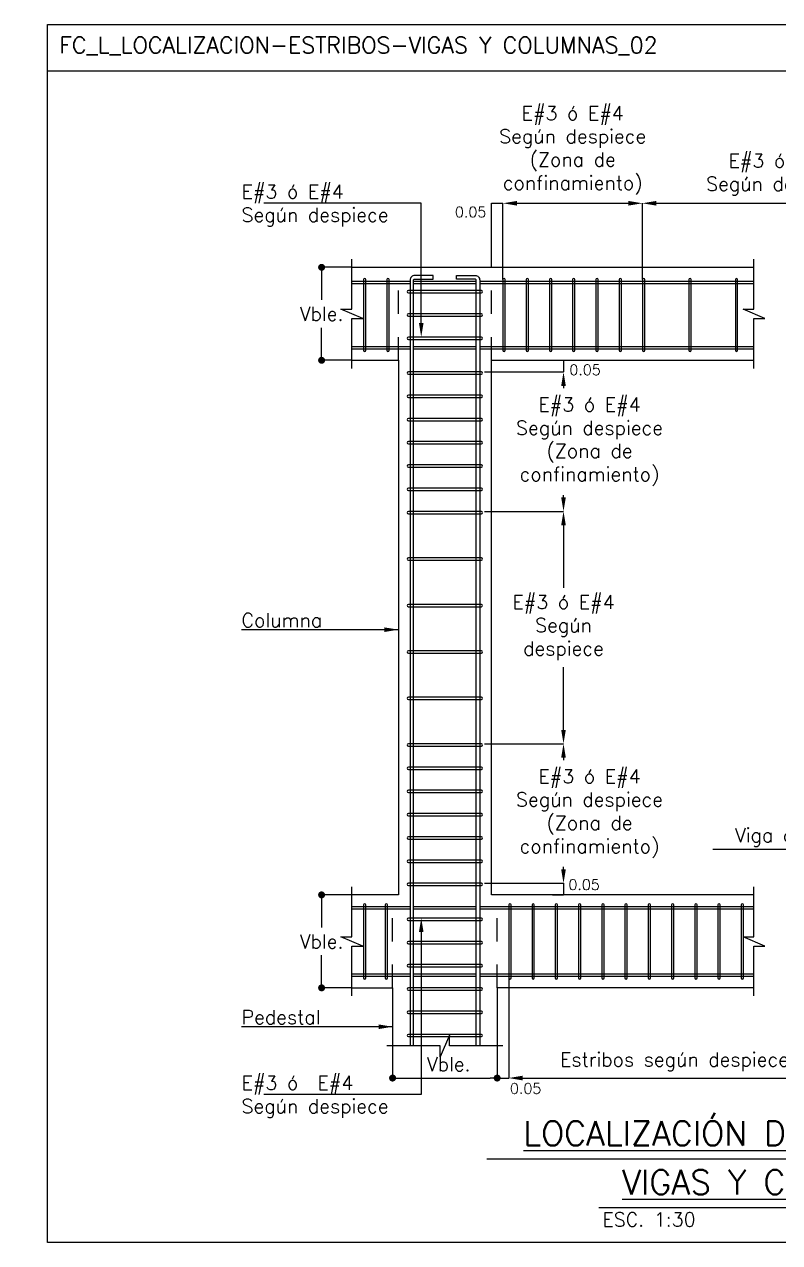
# Model space of a CAD drawing. Header units: millimetres. Extents: x 0 to 197, y -27 to 41.
# Drawn here: x 42.5 to 45.75, y -26.26 to -21.02 of the extents above; entities that cross this region are included whole.
import ezdxf
from ezdxf import colors
from ezdxf.entities.mleader import LeaderData, LeaderLine
from ezdxf.enums import TextEntityAlignment as Align
from ezdxf.math import Vec2, Vec3

# ---------------------------------------------------------------- set-up
doc = ezdxf.new("R2010")
doc.units = ezdxf.units.MM
doc.header["$LTSCALE"] = 0.01
doc.header["$PDMODE"] = 3
doc.linetypes.add('DASHED2', pattern=[0.375, 0.25, -0.125])
for name, color, linetype in [('FC_BORDES', 4, 'Continuous'), ('FC_COTAS', 1, 'Continuous'), ('FC_COTAS @ 100', 1, 'Continuous'), ('FC_COTAS @ 20', 1, 'Continuous'), ('FC_COTAS @ 30', 1, 'Continuous'), ('FC_LINEA CORTE', 1, 'Continuous'), ('FC_PROYECCION', 6, 'DASHED2'), ('FC_R-200', 5, 'Continuous'), ('FC_R-80', 11, 'Continuous'), ('FC_REFUERZO', 5, 'Continuous'), ('FC_REFUERZO 2', 1, 'Continuous')]:
    doc.layers.add(name, color=color, linetype=linetype)
doc.layers.add('FC_HOJA', color=230, linetype='Continuous', plot=False)
doc.layers.add('FC_HOJA @ 20', color=230, linetype='Continuous', plot=False)
doc.styles.add('FC_TEXT', font='romans.shx', dxfattribs={"height": 0.002})
doc.styles.add('FC_TEXT1', font='romans.shx')
doc.dimstyles.new('FC_COTAS', dxfattribs={"dimtxt": 0.0015, "dimasz": 0.001, "dimexe": 0, "dimexo": 0, "dimgap": 0.001, "dimtad": 1, "dimtih": 1, "dimtoh": 1, "dimzin": 0, "dimdsep": 46, "dimtxsty": 'FC_TEXT1', "dimblk": 'DOT', "dimcen": 0.09, "dimclrd": 256, "dimclre": 256, "dimclrt": 256, "dimadec": 0, "dimazin": 0, "dimtfac": 1, "dimtix": 1, "dimtmove": 2, "dimatfit": 3, "dimfxl": 1.002, "dimtolj": 1, "dimtzin": 0, "dimlwd": -1, "dimarcsym": 0})
doc.dimstyles.new('FC_COTAS$7', dxfattribs={"dimtxt": 0.002, "dimasz": 0.002, "dimexe": 0, "dimexo": 0, "dimgap": 0.000375, "dimtad": 2, "dimtih": 1, "dimtoh": 1, "dimzin": 0, "dimdsep": 46, "dimtxsty": 'FC_TEXT1', "dimblk": 'DOT', "dimcen": 0.09, "dimclrd": 256, "dimclre": 256, "dimclrt": 11, "dimadec": 0, "dimazin": 0, "dimtfac": 1, "dimtix": 1, "dimtmove": 2, "dimatfit": 3, "dimfxl": 1.002, "dimtolj": 1, "dimtzin": 0, "dimlwd": -1, "dimarcsym": 0})

# ---------------------------------------------------------------- blocks, each defined once
blk = doc.blocks.new('*U128')
at = {"layer": 'FC_R-200', "color": 4, "ltscale": 1.5}
for points in [[(-0.04201, 0), (0.04201, 0)], [(-0.02595, -0.007), (0.02595, -0.007)]]:
    blk.add_lwpolyline(points, dxfattribs=at)
at = {"layer": 'FC_R-200', "ltscale": 1.5, "style": 'FC_TEXT1'}
for tag, p in [('%%UTÍTULO', (0, 0.00366)), ('%%UTÍTULO1', (0, -0.00334))]:
    blk.add_attdef(tag, text='', height=0.0035, dxfattribs=at).set_placement(p, align=Align.MIDDLE_CENTER)
at = {"layer": 'FC_R-80', "ltscale": 1.5, "style": 'FC_TEXT1'}
blk.add_attdef('ESCALA', text='', height=0.002, dxfattribs=at).set_placement((-0.02542, -0.0087), align=Align.MIDDLE_LEFT)
blk = doc.blocks.new('*U105')
at = {"color": 0}
blk.add_lwpolyline([(0.157, 0.0003), (-0.157, 0.0003, 1), (-0.157, -0.0097), (0.157, -0.0097, 1)], format="xyb", close=True, dxfattribs=at)
blk = doc.blocks.new('*U104')
at = {"color": 0}
blk.add_lwpolyline([(0.152, 0.0003), (-0.152, 0.0003, 1), (-0.152, -0.0097), (0.152, -0.0097, 1)], format="xyb", close=True, dxfattribs=at)
blk = doc.blocks.new('*U120')
at = {"layer": 'FC_LINEA CORTE'}
blk.add_lwpolyline([(0, -0.00782), (0, -0.00067), (0.00157, -0.00067), (-0.00157, 0.00067), (0, 0.00067), (0, 0.00782)], dxfattribs=at)
blk = doc.blocks.new('*U121')
at = {"layer": 'FC_LINEA CORTE'}
blk.add_lwpolyline([(0, -0.00782), (0, -0.00067), (0.00157, -0.00067), (-0.00157, 0.00067), (0, 0.00067), (0, 0.00782)], dxfattribs=at)
blk = doc.blocks.new('*U113')
at = {"layer": 'FC_LINEA CORTE'}
blk.add_lwpolyline([(0, -0.00782), (0, -0.00067), (0.00157, -0.00067), (-0.00157, 0.00067), (0, 0.00067), (0, 0.00782)], dxfattribs=at)
blk = doc.blocks.new('*U115')
at = {"layer": 'FC_LINEA CORTE'}
blk.add_lwpolyline([(0, -0.00782), (0, -0.00067), (0.00157, -0.00067), (-0.00157, 0.00067), (0, 0.00067), (0, 0.00782)], dxfattribs=at)
blk = doc.blocks.new('*U116')
at = {"layer": 'FC_LINEA CORTE'}
blk.add_lwpolyline([(0.00832, 0), (0.00067, 0), (0.00067, 0.00157), (-0.00068, -0.00157), (-0.00068, 0), (-0.00832, 0)], dxfattribs=at)
blk = doc.blocks.new('*D140')
at = {"layer": 'Defpoints', "color": 0, "transparency": 16777216}
for p in [(46.3371, -21.7853), (45.1561, -22.1139), (46.3371, -22.1139)]:
    blk.add_point(p, dxfattribs=at)
at = {"layer": 'FC_COTAS', "lineweight": -2, "transparency": 16777216}
for p, q in [((45.1561, -22.1139), (45.1561, -21.7853)), ((46.3371, -22.1139), (46.3371, -21.7853))]:
    blk.add_line(p, q, dxfattribs=at)
at = {"layer": 'FC_COTAS', "transparency": 16777216}
blk.add_line((45.2161, -21.7853), (46.2771, -21.7853), dxfattribs=at)
for points in [[(45.2161, -21.7753), (45.2161, -21.7953), (45.1561, -21.7853)], [(46.2771, -21.7753), (46.2771, -21.7953), (46.3371, -21.7853)]]:
    blk.add_solid(points, dxfattribs=at)
at = {"layer": 'FC_COTAS', "transparency": 16777216, "insert": (45.7466, -21.6621), "char_height": 0.045, "attachment_point": 5, "style": 'FC_TEXT1'}
blk.add_mtext('\\A1;{\\H1.3333x;\\C11;E#3 ó E#4\\PSegún despiece}', dxfattribs=at)
blk = doc.blocks.new('_Dot')
at = {"color": 0, "linetype": 'ByBlock', "lineweight": -2}
blk.add_line((-0.5, 0), (-1, 0), dxfattribs=at)
at = {"color": 0, "linetype": 'ByBlock', "const_width": 0.5}
blk.add_lwpolyline([(-0.25, 0, 1), (0.25, 0, 1)], format="xyb", close=True, dxfattribs=at)
blk = doc.blocks.new('*D142')
at = {"layer": 'Defpoints', "color": 0, "transparency": 16777216}
for p in [(43.7759, -22.0609), (43.9063, -22.0609), (43.9063, -22.4609)]:
    blk.add_point(p, dxfattribs=at)
at = {"layer": 'FC_COTAS', "lineweight": -2, "transparency": 16777216}
for p, q in [((43.9063, -22.0609), (43.7759, -22.0609)), ((43.9063, -22.4609), (43.7759, -22.4609))]:
    blk.add_line(p, q, dxfattribs=at)
at = {"layer": 'FC_COTAS', "transparency": 16777216}
for p, q in [((43.7759, -22.0909), (43.7759, -22.2009)), ((43.7759, -22.4309), (43.7759, -22.3209))]:
    blk.add_line(p, q, dxfattribs=at)
at = {"layer": 'FC_COTAS', "transparency": 16777216, "xscale": 0.03, "yscale": 0.03, "zscale": 0.03}
for p, rotation in [((43.7759, -22.0609), 90), ((43.7759, -22.4609), 270)]:
    blk.add_blockref('_Dot', p, dxfattribs=dict(at, rotation=rotation))
at = {"layer": 'FC_COTAS', "transparency": 16777216, "insert": (43.7759, -22.2609), "char_height": 0.045, "width": 0.168567, "attachment_point": 5, "style": 'FC_TEXT1'}
blk.add_mtext('\\A1;{\\H1.3333x;\\C11;Vble.}', dxfattribs=at)
blk = doc.blocks.new('*D143')
at = {"layer": 'Defpoints', "color": 0, "transparency": 16777216}
for p in [(43.7759, -24.7609), (43.9063, -24.7609), (43.9063, -25.1609)]:
    blk.add_point(p, dxfattribs=at)
at = {"layer": 'FC_COTAS', "lineweight": -2, "transparency": 16777216}
for p, q in [((43.9063, -24.7609), (43.7759, -24.7609)), ((43.9063, -25.1609), (43.7759, -25.1609))]:
    blk.add_line(p, q, dxfattribs=at)
at = {"layer": 'FC_COTAS', "transparency": 16777216}
for p, q in [((43.7759, -24.7909), (43.7759, -24.9009)), ((43.7759, -25.1309), (43.7759, -25.0209))]:
    blk.add_line(p, q, dxfattribs=at)
at = {"layer": 'FC_COTAS', "transparency": 16777216, "xscale": 0.03, "yscale": 0.03, "zscale": 0.03}
for p, rotation in [((43.7759, -24.7609), 90), ((43.7759, -25.1609), 270)]:
    blk.add_blockref('_Dot', p, dxfattribs=dict(at, rotation=rotation))
at = {"layer": 'FC_COTAS', "transparency": 16777216, "insert": (43.7759, -24.9609), "char_height": 0.045, "attachment_point": 5, "style": 'FC_TEXT1'}
blk.add_mtext('\\A1;{\\H1.3333x;\\C11;Vble.}', dxfattribs=at)
blk = doc.blocks.new('*D144')
at = {"layer": 'Defpoints', "color": 0, "transparency": 16777216}
for p in [(44.0813, -25.4109), (44.5313, -25.4109), (44.5313, -25.549)]:
    blk.add_point(p, dxfattribs=at)
at = {"layer": 'FC_COTAS', "lineweight": -2, "transparency": 16777216}
for p, q in [((44.0813, -25.4109), (44.0813, -25.549)), ((44.5313, -25.4109), (44.5313, -25.549))]:
    blk.add_line(p, q, dxfattribs=at)
at = {"layer": 'FC_COTAS', "transparency": 16777216}
blk.add_line((44.1113, -25.549), (44.5013, -25.549), dxfattribs=at)
at = {"layer": 'FC_COTAS', "transparency": 16777216, "xscale": 0.03, "yscale": 0.03, "zscale": 0.03, "rotation": 180}
blk.add_blockref('_Dot', (44.0813, -25.549), dxfattribs=at)
at = {"layer": 'FC_COTAS', "transparency": 16777216, "xscale": 0.03, "yscale": 0.03, "zscale": 0.03}
blk.add_blockref('_Dot', (44.5313, -25.549), dxfattribs=at)
at = {"layer": 'FC_COTAS', "transparency": 16777216, "insert": (44.3229, -25.489), "char_height": 0.045, "width": 0.168567, "attachment_point": 5, "style": 'FC_TEXT1'}
blk.add_mtext('\\A1;{\\H1.3333x;\\C11;Vble.}', dxfattribs=at)
blk = doc.blocks.new('*D145')
at = {"layer": 'Defpoints', "color": 0, "transparency": 16777216}
for p in [(44.5812, -25.1179), (44.5313, -25.4109), (44.5812, -25.549)]:
    blk.add_point(p, dxfattribs=at)
at = {"layer": 'FC_COTAS', "lineweight": -2, "transparency": 16777216}
for p, q in [((44.5812, -25.1179), (44.5812, -25.549)), ((44.5313, -25.4109), (44.5313, -25.549))]:
    blk.add_line(p, q, dxfattribs=at)
at = {"layer": 'FC_COTAS', "transparency": 16777216}
blk.add_line((44.5313, -25.549), (44.5812, -25.549), dxfattribs=at)
at = {"layer": 'FC_COTAS', "transparency": 16777216, "insert": (44.6539, -25.5941), "char_height": 0.045, "attachment_point": 5, "style": 'FC_TEXT1'}
blk.add_mtext('\\A1;0.05', dxfattribs=at)
blk = doc.blocks.new('*D146')
at = {"layer": 'Defpoints', "color": 0, "transparency": 16777216}
for p in [(44.5812, -25.1179), (46.9122, -25.1184), (46.9122, -25.549)]:
    blk.add_point(p, dxfattribs=at)
at = {"layer": 'FC_COTAS', "lineweight": -2, "transparency": 16777216}
for p, q in [((44.5812, -25.1179), (44.5812, -25.549)), ((46.9122, -25.1184), (46.9122, -25.549))]:
    blk.add_line(p, q, dxfattribs=at)
at = {"layer": 'FC_COTAS', "transparency": 16777216}
blk.add_line((44.6412, -25.549), (46.8522, -25.549), dxfattribs=at)
for points in [[(44.6412, -25.539), (44.6412, -25.559), (44.5812, -25.549)], [(46.8522, -25.539), (46.8522, -25.559), (46.9122, -25.549)]]:
    blk.add_solid(points, dxfattribs=at)
at = {"layer": 'FC_COTAS', "transparency": 16777216, "insert": (45.7467, -25.479), "char_height": 0.045, "attachment_point": 5, "style": 'FC_TEXT1'}
blk.add_mtext('\\A1;{\\H1.3333x;\\C11;Estribos según despiece de viga de fundación}', dxfattribs=at)
blk = doc.blocks.new('*D150')
at = {"layer": 'Defpoints', "color": 0, "transparency": 16777216}
for p in [(44.7816, -22.4609), (44.4763, -22.5109), (44.8167, -22.5109)]:
    blk.add_point(p, dxfattribs=at)
at = {"layer": 'FC_COTAS', "lineweight": -2, "transparency": 16777216}
for p, q in [((44.7816, -22.4609), (44.8167, -22.4609)), ((44.4763, -22.5109), (44.8167, -22.5109))]:
    blk.add_line(p, q, dxfattribs=at)
at = {"layer": 'FC_COTAS', "transparency": 16777216}
blk.add_line((44.8167, -22.4609), (44.8167, -22.5109), dxfattribs=at)
at = {"layer": 'FC_COTAS', "transparency": 16777216, "insert": (44.9094, -22.5017), "char_height": 0.045, "attachment_point": 5, "style": 'FC_TEXT1'}
blk.add_mtext('\\A1;0.05', dxfattribs=at)
blk = doc.blocks.new('*D151')
at = {"layer": 'Defpoints', "color": 0, "transparency": 16777216}
for p in [(44.4763, -22.5109), (44.4763, -23.1109), (44.8167, -23.1109)]:
    blk.add_point(p, dxfattribs=at)
at = {"layer": 'FC_COTAS', "lineweight": -2, "transparency": 16777216}
for p, q in [((44.4763, -22.5109), (44.8167, -22.5109)), ((44.4763, -23.1109), (44.8167, -23.1109))]:
    blk.add_line(p, q, dxfattribs=at)
at = {"layer": 'FC_COTAS', "transparency": 16777216}
for p, q in [((44.8167, -22.5709), (44.8167, -22.5813)), ((44.8167, -23.0509), (44.8167, -23.0406))]:
    blk.add_line(p, q, dxfattribs=at)
for points in [[(44.8067, -22.5709), (44.8267, -22.5709), (44.8167, -22.5109)], [(44.8067, -23.0509), (44.8267, -23.0509), (44.8167, -23.1109)]]:
    blk.add_solid(points, dxfattribs=at)
at = {"layer": 'FC_COTAS', "transparency": 16777216, "insert": (44.9286, -22.8109), "char_height": 0.045, "attachment_point": 5, "style": 'FC_TEXT1'}
blk.add_mtext('\\A1;{\\H1.3333x;\\C11;E#3 ó E#4\\PSegún despiece\\P(Zona de\\Pconfinamiento)}', dxfattribs=at)
blk = doc.blocks.new('*D152')
at = {"layer": 'Defpoints', "color": 0, "transparency": 16777216}
for p in [(44.4763, -23.1109), (44.4763, -24.1109), (44.8167, -24.1109)]:
    blk.add_point(p, dxfattribs=at)
at = {"layer": 'FC_COTAS', "lineweight": -2, "transparency": 16777216}
for p, q in [((44.4763, -23.1109), (44.8167, -23.1109)), ((44.4763, -24.1109), (44.8167, -24.1109))]:
    blk.add_line(p, q, dxfattribs=at)
at = {"layer": 'FC_COTAS', "transparency": 16777216}
for p, q in [((44.8167, -23.1709), (44.8167, -23.4402)), ((44.8167, -24.0509), (44.8167, -23.7817))]:
    blk.add_line(p, q, dxfattribs=at)
for points in [[(44.8067, -23.1709), (44.8267, -23.1709), (44.8167, -23.1109)], [(44.8067, -24.0509), (44.8267, -24.0509), (44.8167, -24.1109)]]:
    blk.add_solid(points, dxfattribs=at)
at = {"layer": 'FC_COTAS', "transparency": 16777216, "insert": (44.8167, -23.6109), "char_height": 0.045, "attachment_point": 5, "style": 'FC_TEXT1'}
blk.add_mtext('\\A1;{\\H1.3333x;\\C11;E#3 ó E#4\\PSegún\\Pdespiece}', dxfattribs=at)
blk = doc.blocks.new('*D153')
at = {"layer": 'Defpoints', "color": 0, "transparency": 16777216}
for p in [(44.4763, -24.1109), (44.4763, -24.7109), (44.8167, -24.7109)]:
    blk.add_point(p, dxfattribs=at)
at = {"layer": 'FC_COTAS', "lineweight": -2, "transparency": 16777216}
for p, q in [((44.4763, -24.1109), (44.8167, -24.1109)), ((44.4763, -24.7109), (44.8167, -24.7109))]:
    blk.add_line(p, q, dxfattribs=at)
at = {"layer": 'FC_COTAS', "transparency": 16777216}
for p, q in [((44.8167, -24.1709), (44.8167, -24.1813)), ((44.8167, -24.6509), (44.8167, -24.6406))]:
    blk.add_line(p, q, dxfattribs=at)
for points in [[(44.8067, -24.1709), (44.8267, -24.1709), (44.8167, -24.1109)], [(44.8067, -24.6509), (44.8267, -24.6509), (44.8167, -24.7109)]]:
    blk.add_solid(points, dxfattribs=at)
at = {"layer": 'FC_COTAS', "transparency": 16777216, "insert": (44.9286, -24.4109), "char_height": 0.045, "attachment_point": 5, "style": 'FC_TEXT1'}
blk.add_mtext('\\A1;{\\H1.3333x;\\C11;E#3 ó E#4\\PSegún despiece\\P(Zona de\\Pconfinamiento)}', dxfattribs=at)
blk = doc.blocks.new('*D154')
at = {"layer": 'Defpoints', "color": 0, "transparency": 16777216}
for p in [(44.4763, -24.7109), (44.7698, -24.7609), (44.8167, -24.7609)]:
    blk.add_point(p, dxfattribs=at)
at = {"layer": 'FC_COTAS', "lineweight": -2, "transparency": 16777216}
for p, q in [((44.4763, -24.7109), (44.8167, -24.7109)), ((44.7698, -24.7609), (44.8167, -24.7609))]:
    blk.add_line(p, q, dxfattribs=at)
at = {"layer": 'FC_COTAS', "transparency": 16777216}
blk.add_line((44.8167, -24.7109), (44.8167, -24.7609), dxfattribs=at)
at = {"layer": 'FC_COTAS', "transparency": 16777216, "insert": (44.9053, -24.7169), "char_height": 0.045, "attachment_point": 5, "style": 'FC_TEXT1'}
blk.add_mtext('\\A1;0.05', dxfattribs=at)
blk = doc.blocks.new('*D155')
at = {"layer": 'Defpoints', "color": 0, "transparency": 16777216}
for p in [(45.1561, -21.7853), (44.5561, -22.1139), (45.1561, -22.1139)]:
    blk.add_point(p, dxfattribs=at)
at = {"layer": 'FC_COTAS', "lineweight": -2, "transparency": 16777216}
for p, q in [((44.5561, -22.1139), (44.5561, -21.7853)), ((45.1561, -22.1139), (45.1561, -21.7853))]:
    blk.add_line(p, q, dxfattribs=at)
at = {"layer": 'FC_COTAS', "transparency": 16777216}
blk.add_line((44.6161, -21.7853), (45.0961, -21.7853), dxfattribs=at)
for points in [[(44.6161, -21.7753), (44.6161, -21.7953), (44.5561, -21.7853)], [(45.0961, -21.7753), (45.0961, -21.7953), (45.1561, -21.7853)]]:
    blk.add_solid(points, dxfattribs=at)
at = {"layer": 'FC_COTAS', "transparency": 16777216, "insert": (44.8563, -21.5573), "char_height": 0.045, "attachment_point": 5, "style": 'FC_TEXT1'}
blk.add_mtext('\\A1;{\\H1.3333x;\\C11;E#3 ó E#4\\PSegún despiece\\P(Zona de\\Pconfinamiento)}', dxfattribs=at)
blk = doc.blocks.new('*D156')
at = {"layer": 'Defpoints', "color": 0, "transparency": 16777216}
for p in [(44.5561, -21.7853), (44.5063, -22.0609), (44.5561, -22.1139)]:
    blk.add_point(p, dxfattribs=at)
at = {"layer": 'FC_COTAS', "lineweight": -2, "transparency": 16777216}
for p, q in [((44.5063, -22.0609), (44.5063, -21.7853)), ((44.5561, -22.1139), (44.5561, -21.7853))]:
    blk.add_line(p, q, dxfattribs=at)
at = {"layer": 'FC_COTAS', "transparency": 16777216}
blk.add_line((44.5063, -21.7853), (44.5561, -21.7853), dxfattribs=at)
at = {"layer": 'FC_COTAS', "transparency": 16777216, "insert": (44.4171, -21.8228), "char_height": 0.045, "attachment_point": 5, "style": 'FC_TEXT1'}
blk.add_mtext('\\A1;0.05', dxfattribs=at)
blk = doc.blocks.new('FC_B_Convencion de estribos_1')
at = {"layer": 'FC_COTAS @ 100', "ltscale": 0.6}
ml = blk.add_multileader_mtext('Standard', dxfattribs=at)
ml.set_content('Diámetro de barra', color=11, style='FC_TEXT1')
ml.set_leader_properties()
ml.build(insert=Vec2(0, 0))
ml.multileader.update_dxf_attribs({"text_left_attachment_type": 6, "text_right_attachment_type": 6, "dogleg_length": 0.008, "arrow_head_size": 0.15, "scale": 100})
ctx = ml.context
ctx.base_point, ctx.scale, ctx.char_height, ctx.arrow_head_size, ctx.landing_gap_size, ctx.plane_origin = Vec3(-0.0199, 3.2168), 100, 0.15, 0.15, 0.1, Vec3(1.1269, 3.7571)
ctx.left_attachment, ctx.right_attachment = 6, 6
notes = []
notes.append((ctx, [(0, (1, 1, 0), (1.6502, 3.2168), (-1, 0), 0.513, [(0, [(2.0334, 3.2168)], 0, [])])]))
ctx.mtext.insert, ctx.mtext.width, ctx.mtext.line_spacing_style, ctx.mtext.flow_direction = Vec3(0.0801, 3.3968), 1.306762, 2, 5
ml = blk.add_multileader_mtext('Standard', dxfattribs=at)
ml.set_content('Separación', color=11, style='FC_TEXT1')
ml.set_leader_properties()
ml.build(insert=Vec2(0, 0))
ml.multileader.update_dxf_attribs({"text_left_attachment_type": 6, "text_right_attachment_type": 6, "dogleg_length": 0.008, "arrow_head_size": 0.15, "scale": 100})
ctx = ml.context
ctx.base_point, ctx.scale, ctx.char_height, ctx.arrow_head_size, ctx.landing_gap_size, ctx.plane_origin = Vec3(-0.0067, 2.1926), 100, 0.15, 0.15, 0.1, Vec3(1.4222, 2.7247)
ctx.left_attachment, ctx.right_attachment = 6, 6
notes.append((ctx, [(0, (1, 1, 0), (1.8578, 2.1926), (-1, 0), 0.486, [(0, [(2.5167, 2.1926)], 0, [])])]))
ctx.mtext.insert, ctx.mtext.width, ctx.mtext.line_spacing_style, ctx.mtext.flow_direction = Vec3(0.0933, 2.3926), 1.306762, 2, 5
ml = blk.add_multileader_mtext('Standard', dxfattribs=at)
ml.set_content('Cantidad de ramas verticales(**)', color=11, style='FC_TEXT1')
ml.set_leader_properties()
ml.build(insert=Vec2(0, 0))
ml.multileader.update_dxf_attribs({"has_dogleg": 0, "text_left_attachment_type": 6, "text_right_attachment_type": 6, "dogleg_length": 0.008, "arrow_head_size": 0.15, "scale": 100})
ctx = ml.context
ctx.base_point, ctx.scale, ctx.char_height, ctx.arrow_head_size, ctx.landing_gap_size, ctx.plane_origin = Vec3(0.0043, 1.0619), 100, 0.15, 0.15, 0.1, Vec3(0.5183, 1.749)
ctx.left_attachment, ctx.right_attachment = 6, 6
notes.append((ctx, [(0, (1, 1, 0), (1.8571, 1.0619), (-1, 0), 0.217, [(0, [(1.9564, 1.0619)], 0, [])])]))
ctx.mtext.insert, ctx.mtext.width, ctx.mtext.line_spacing_style, ctx.mtext.flow_direction = Vec3(0.1043, 1.2619), 1.595804, 2, 5
for ctx, leaders in notes:
    for number, flags, end, landing, length, lines in leaders:
        leader = LeaderData()
        leader.index, (leader.has_last_leader_line, leader.has_dogleg_vector, leader.attachment_direction) = number, flags
        leader.last_leader_point, leader.dogleg_vector, leader.dogleg_length = Vec3(end), Vec3(landing), length
        for number, points, colour, breaks in lines:
            line = LeaderLine()
            line.index, line.vertices, line.color, line.breaks = number, Vec3.list(points), colors.encode_raw_color(colour), breaks
            leader.lines.append(line)
        ctx.leaders.append(leader)

msp = doc.modelspace()

# ---------------------------------------------------------------- linework, layer by layer
at = {"layer": 'FC_BORDES'}
for points in [[(43.9063, -22.0609), (45.6363, -22.0609)], [(43.9063, -22.4609), (44.1063, -22.4609), (44.1063, -24.7609), (43.9063, -24.7609)], [(45.6363, -24.7609), (44.5063, -24.7609), (44.5063, -22.4609), (45.6363, -22.4609)], [(43.9063, -25.1609), (44.0813, -25.1609)], [(44.0813, -25.1609), (44.0813, -25.4109)], [(45.6363, -25.1609), (44.5313, -25.1609), (44.5313, -25.4109)]]:
    msp.add_lwpolyline(points, dxfattribs=at)
at = {"layer": 'FC_HOJA', "ltscale": 0.6}
msp.add_lwpolyline([(42.5969, -21.2156), (49.2202, -21.2156)], dxfattribs=at)
at = {"layer": 'FC_PROYECCION', "ltscale": 0.6}
for points in [[(44.1063, -22.4609), (44.1063, -22.0609)], [(44.5063, -22.4609), (44.5063, -22.0609)], [(44.5313, -25.1609), (44.5313, -24.7609)]]:
    msp.add_lwpolyline(points, dxfattribs=at)
at = {"layer": 'FC_REFUERZO', "color": 3}
for points in [[(44.1713, -25.4109), (44.1713, -22.1162, -0.414214), (44.1763, -22.1112), (44.2563, -22.1112), (44.2563, -22.0962), (44.1763, -22.0962, 0.414214), (44.1563, -22.1162), (44.1563, -25.4109)], [(44.4413, -25.4109), (44.4413, -22.1162, 0.414214), (44.4363, -22.1112), (44.3563, -22.1112), (44.3563, -22.0962), (44.4363, -22.0962, -0.414214), (44.4563, -22.1162), (44.4563, -25.4109)]]:
    msp.add_lwpolyline(points, format="xyb", dxfattribs=at)
at = {"layer": 'FC_REFUERZO 2'}
for points in [[(43.9063, -22.1209), (44.1563, -22.1209)], [(43.9063, -22.1309), (44.1563, -22.1309)], [(44.1713, -22.1209), (44.4413, -22.1209)], [(44.1713, -22.1309), (44.4413, -22.1309)], [(44.4563, -22.1209), (45.6363, -22.1209)], [(44.4563, -22.1309), (45.6363, -22.1309)], [(43.9063, -22.4009), (44.1563, -22.4009)], [(43.9063, -22.4109), (44.1563, -22.4109)], [(44.1713, -22.4009), (44.4413, -22.4009)], [(44.1713, -22.4109), (44.4413, -22.4109)], [(44.4563, -22.4009), (45.6363, -22.4009)], [(44.4563, -22.4109), (45.6363, -22.4109)], [(43.9063, -24.8109), (44.1563, -24.8109)], [(43.9063, -24.8209), (44.1563, -24.8209)], [(44.1713, -24.8109), (44.4413, -24.8109)], [(44.1713, -24.8209), (44.4413, -24.8209)], [(44.4563, -24.8109), (45.6363, -24.8109)], [(44.4563, -24.8209), (45.6363, -24.8209)], [(43.9063, -25.1009), (44.1563, -25.1009)], [(44.1713, -25.1009), (44.4413, -25.1009)], [(44.4563, -25.1009), (45.6363, -25.1009)], [(43.9063, -25.1109), (44.1563, -25.1109)], [(44.1713, -25.1109), (44.4413, -25.1109)], [(44.4563, -25.1109), (45.6363, -25.1109)]]:
    msp.add_lwpolyline(points, dxfattribs=at)

# ---------------------------------------------------------------- block references
at = {"layer": 'FC_R-200', "xscale": 30, "yscale": 30, "zscale": 30}
msp.add_blockref('*U128', (45.7467, -25.8966), dxfattribs=at).add_auto_attribs({'%%UTÍTULO': '%%ULOCALIZACIÓN DE ESTRIBOS EN', '%%UTÍTULO1': '%%UVIGAS Y COLUMNAS', 'ESCALA': 'ESC. 1:30'})

# ---------------------------------------------------------------- texts
at = {"layer": 'FC_COTAS @ 30', "color": 11, "char_height": 0.06, "style": 'FC_TEXT1'}
for s, insert, attachment_point in [('Columna', (43.4313, -23.6087), 7), ('Viga de fundación', (46.2875, -24.5544), 9), ('\\A1;Pedestal', (43.4313, -25.3169), 7)]:
    msp.add_mtext(s, dxfattribs=dict(at, insert=insert, attachment_point=attachment_point))
at = {"layer": 'FC_HOJA @ 20', "insert": (42.6474, -21.1081), "char_height": 0.07, "attachment_point": 4, "style": 'FC_TEXT'}
msp.add_mtext('FC_L_LOCALIZACION-ESTRIBOS-VIGAS Y COLUMNAS_02', dxfattribs=at)

# ---------------------------------------------------------------- dimensions: what is measured, and where the dimension line sits
at = {"layer": 'FC_COTAS @ 30'}
for base, p1, p2, picture, middle in [((43.7759, -22.0609), (43.9063, -22.4609), (43.9063, -22.0609), '*D142', (43.7759, -22.2609)), ((43.7759, -24.7609), (43.9063, -25.1609), (43.9063, -24.7609), '*D143', (43.7759, -24.9609))]:
    dim = msp.add_linear_dim(base=base, p1=p1, p2=p2, angle=90, text='{\\H1.3333x;\\C11;Vble.}', dimstyle='FC_COTAS', override={"dimscale": 30, "dimtix": 1, "dimtofl": 1, "dimtmove": 2, "dimatfit": 1}, dxfattribs=at)
    dim.commit()
    dim.dimension.update_dxf_attribs({"geometry": picture, "text_midpoint": middle})
dim = msp.add_linear_dim(base=(44.5313, -25.549), p1=(44.0813, -25.4109), p2=(44.5313, -25.4109), text='{\\H1.3333x;\\C11;Vble.}', dimstyle='FC_COTAS', override={"dimscale": 30, "dimtix": 1, "dimtofl": 1, "dimtmove": 2, "dimatfit": 1}, dxfattribs=at)
dim.commit()
dim.dimension.update_dxf_attribs({"geometry": '*D144', "text_midpoint": (44.3229, -25.489), "dimtype": 128})

# ---------------------------------------------------------------- leaders
at = {"layer": 'FC_COTAS @ 30', "annotation_type": 0, "has_hookline": 1, "hookline_direction": 1}
for points, text_width in [([(44.1063, -23.6199), (43.8083, -23.6199)], 0.3657), ([(46.4222, -24.7609), (46.4222, -24.5656), (46.2987, -24.5656)], 0.8286), ([(44.0813, -25.3282), (43.7968, -25.3282)], 0.3543)]:
    msp.add_leader(points, dimstyle='FC_COTAS$7', override={"dimscale": 30, "dimgap": 0.000375, "dimtad": 1}, dxfattribs=dict(at, text_width=text_width))

# ---------------------------------------------------------------- next in the draw order: block references
at = {"layer": 'FC_REFUERZO 2', "rotation": 89.99999999999999}
for name, p in [('*U104', (43.9564, -22.2659)), ('*U104', (44.0564, -22.2659)), ('*U104', (44.5564, -22.2659)), ('*U104', (44.6564, -22.2659)), ('*U104', (44.7564, -22.2659)), ('*U104', (44.8564, -22.2659)), ('*U104', (44.9564, -22.2659)), ('*U104', (45.0564, -22.2659)), ('*U104', (45.1564, -22.2659)), ('*U104', (45.3564, -22.2659)), ('*U104', (45.5564, -22.2659)), ('*U105', (43.9565, -24.9609)), ('*U105', (44.05, -24.9609)), ('*U105', (44.5815, -24.9609)), ('*U105', (44.6815, -24.9609)), ('*U105', (44.7815, -24.9609)), ('*U105', (44.8815, -24.9609)), ('*U105', (44.9815, -24.9609)), ('*U105', (45.0815, -24.9609)), ('*U105', (45.1815, -24.9609)), ('*U105', (45.2815, -24.9609)), ('*U105', (45.3815, -24.9609)), ('*U105', (45.4815, -24.9609)), ('*U105', (45.5815, -24.9609))]:
    msp.add_blockref(name, p, dxfattribs=at)
at = {"layer": 'FC_REFUERZO 2'}
for p in [(44.3063, -22.1612), (44.3063, -22.2612), (44.3063, -22.3612), (44.3063, -22.5112), (44.3063, -22.6112), (44.3063, -22.7112), (44.3063, -22.8112), (44.3063, -22.9112), (44.3063, -23.0112), (44.3063, -23.1112), (44.3063, -23.3112), (44.3063, -23.5112), (44.3063, -23.7112), (44.3063, -23.9112), (44.3063, -24.1112), (44.3063, -24.2112), (44.3063, -24.3112), (44.3063, -24.4112), (44.3063, -24.5112), (44.3063, -24.6112), (44.3063, -24.7112), (44.3063, -24.8612), (44.3063, -24.9612), (44.3063, -25.0612), (44.3063, -25.1612), (44.3063, -25.2612), (44.3063, -25.3612)]:
    msp.add_blockref('*U105', p, dxfattribs=at)

# ---------------------------------------------------------------- next in the draw order: linework, layer by layer
at = {"layer": 'FC_HOJA', "ltscale": 0.6}
msp.add_lwpolyline([(42.5969, -21.0156), (49.2202, -21.0156), (49.2202, -26.2571), (42.5969, -26.2571)], close=True, dxfattribs=at)
at = {"layer": 'FC_PROYECCION', "ltscale": 0.6}
msp.add_lwpolyline([(44.0813, -25.1609), (44.0813, -24.7609)], dxfattribs=at)

# ---------------------------------------------------------------- next in the draw order: block references
msp.add_blockref('FC_B_Convencion de estribos_1', (37.6442, -26.3039))
at = {"layer": 'FC_LINEA CORTE', "xscale": 30, "yscale": 30, "zscale": 30}
for name, p in [('*U120', (43.9063, -22.2609)), ('*U121', (45.6363, -22.2609)), ('*U115', (43.9063, -24.9609)), ('*U113', (45.6363, -24.9609)), ('*U116', (44.3063, -25.4109))]:
    msp.add_blockref(name, p, dxfattribs=at)

# ---------------------------------------------------------------- next in the draw order: dimensions: what is measured, and where the dimension line sits
at = {"layer": 'FC_COTAS @ 30'}
dim = msp.add_linear_dim(base=(45.1561, -21.7853), p1=(44.5561, -22.1139), p2=(45.1561, -22.1139), text='{\\H1.3333x;\\C11;E#3 ó E#4\\PSegún despiece\\P(Zona de\\Pconfinamiento)}', dimstyle='FC_COTAS', override={"dimscale": 30, "dimasz": 0.002, "dimsah": 1, "dimtix": 1, "dimtofl": 1, "dimtmove": 2, "dimatfit": 1}, dxfattribs=at)
dim.commit()
dim.dimension.update_dxf_attribs({"geometry": '*D155', "text_midpoint": (44.8563, -21.5573), "dimtype": 128})
for base, p1, p2, text, picture, middle in [((46.3371, -21.7853), (45.1561, -22.1139), (46.3371, -22.1139), '{\\H1.3333x;\\C11;E#3 ó E#4\\PSegún despiece}', '*D140', (45.7466, -21.6621)), ((46.9122, -25.549), (44.5812, -25.1179), (46.9122, -25.1184), '{\\H1.3333x;\\C11;Estribos según despiece de viga de fundación}', '*D146', (45.7467, -25.479))]:
    dim = msp.add_linear_dim(base=base, p1=p1, p2=p2, text=text, dimstyle='FC_COTAS', override={"dimscale": 30, "dimasz": 0.002, "dimsah": 1, "dimtix": 1, "dimtofl": 1, "dimtmove": 2, "dimatfit": 1}, dxfattribs=at)
    dim.commit()
    dim.dimension.update_dxf_attribs({"geometry": picture, "text_midpoint": middle})
for base, p1, p2, picture, middle in [((44.5561, -21.7853), (44.5063, -22.0609), (44.5561, -22.1139), '*D156', (44.4171, -21.8228)), ((44.5812, -25.549), (44.5313, -25.4109), (44.5812, -25.1179), '*D145', (44.6539, -25.5941))]:
    dim = msp.add_linear_dim(base=base, p1=p1, p2=p2, dimstyle='FC_COTAS', override={"dimscale": 30, "dimtix": 1, "dimtofl": 1, "dimtmove": 2, "dimatfit": 1}, dxfattribs=at)
    dim.commit()
    dim.dimension.update_dxf_attribs({"geometry": picture, "text_midpoint": middle, "dimtype": 128})
for base, p1, p2, picture, middle in [((44.8167, -22.5109), (44.7816, -22.4609), (44.4763, -22.5109), '*D150', (44.9094, -22.5017)), ((44.8167, -24.7609), (44.4763, -24.7109), (44.7698, -24.7609), '*D154', (44.9053, -24.7169))]:
    dim = msp.add_linear_dim(base=base, p1=p1, p2=p2, angle=90, dimstyle='FC_COTAS', override={"dimscale": 30, "dimtix": 1, "dimtofl": 1, "dimtmove": 2, "dimatfit": 1}, dxfattribs=at)
    dim.commit()
    dim.dimension.update_dxf_attribs({"geometry": picture, "text_midpoint": middle, "dimtype": 128})
for base, p1, p2, picture, middle in [((44.8167, -23.1109), (44.4763, -22.5109), (44.4763, -23.1109), '*D151', (44.9286, -22.8109)), ((44.8167, -24.7109), (44.4763, -24.1109), (44.4763, -24.7109), '*D153', (44.9286, -24.4109))]:
    dim = msp.add_linear_dim(base=base, p1=p1, p2=p2, angle=90, text='{\\H1.3333x;\\C11;E#3 ó E#4\\PSegún despiece\\P(Zona de\\Pconfinamiento)}', dimstyle='FC_COTAS', override={"dimscale": 30, "dimasz": 0.002, "dimsah": 1, "dimtix": 1, "dimtofl": 1, "dimtmove": 2, "dimatfit": 1}, dxfattribs=at)
    dim.commit()
    dim.dimension.update_dxf_attribs({"geometry": picture, "text_midpoint": middle, "dimtype": 128})
dim = msp.add_linear_dim(base=(44.8167, -24.1109), p1=(44.4763, -23.1109), p2=(44.4763, -24.1109), angle=90, text='{\\H1.3333x;\\C11;E#3 ó E#4\\PSegún\\Pdespiece}', dimstyle='FC_COTAS', override={"dimscale": 30, "dimasz": 0.002, "dimsah": 1, "dimtix": 1, "dimtofl": 1, "dimtmove": 2, "dimatfit": 1}, dxfattribs=at)
dim.commit()
dim.dimension.update_dxf_attribs({"geometry": '*D152', "text_midpoint": (44.8167, -23.6109)})

# ---------------------------------------------------------------- next in the draw order: leaders
at = {"layer": 'FC_COTAS @ 20'}
ml = msp.add_multileader_mtext('Standard', dxfattribs=at)
ml.set_content('Refuerzo de pedestal #4 a máx 0.20 L=0.85', color=11, style='FC_TEXT1')
ml.set_leader_properties()
ml.build(insert=Vec2(0, 0))
ml.multileader.update_dxf_attribs({"text_left_attachment_type": 6, "text_right_attachment_type": 6, "dogleg_length": 0.008, "arrow_head_size": 0.04, "scale": 20})
ctx = ml.context
ctx.base_point, ctx.scale, ctx.char_height, ctx.arrow_head_size, ctx.landing_gap_size, ctx.plane_origin = Vec3(53.1532, -24.7709), 20, 0.04, 0.04, 0.02, Vec3(52.4355, -25.5939)
ctx.left_attachment, ctx.right_attachment, ctx.text_align_type = 6, 6, 2
notes = []
notes.append((ctx, [(0, (1, 1, 0), (52.6416, -24.7709), (1, 0), 0.5117, [(1, [(52.3853, -24.7709), (51.8503, -24.7709)], 0, [])])]))
ctx.mtext.insert, ctx.mtext.width, ctx.mtext.alignment, ctx.mtext.line_spacing_style, ctx.mtext.flow_direction = Vec3(53.7142, -24.7229), 0.591542, 3, 2, 5
at = {"layer": 'FC_COTAS @ 30'}
ml = msp.add_multileader_mtext('Standard', dxfattribs=at)
ml.set_content('E#3 ó E#4\\PSegún despiece', color=11, style='FC_TEXT1')
ml.set_leader_properties()
ml.build(insert=Vec2(0, 0))
ml.multileader.update_dxf_attribs({"text_left_attachment_type": 6, "text_right_attachment_type": 6, "dogleg_length": 0.008, "arrow_head_size": 0.06, "scale": 30})
ctx = ml.context
ctx.base_point, ctx.scale, ctx.char_height, ctx.arrow_head_size, ctx.landing_gap_size, ctx.plane_origin = Vec3(43.4013, -21.7853), 30, 0.06, 0.06, 0.03, Vec3(44.2046, -22.3609)
ctx.left_attachment, ctx.right_attachment = 6, 6
notes.append((ctx, [(0, (1, 1, 0), (44.2046, -21.7853), (-1, 0), 0.0433, [(2, [(44.2046, -22.3609), (44.2046, -22.2609), (44.2046, -22.1609)], 0, [])])]))
ctx.mtext.insert, ctx.mtext.line_spacing_style, ctx.mtext.flow_direction = Vec3(43.4313, -21.7053), 2, 5
ml = msp.add_multileader_mtext('Standard', dxfattribs=at)
ml.set_content('E#3 ó  E#4\\PSegún despiece', color=11, style='FC_TEXT1')
ml.set_leader_properties()
ml.build(insert=Vec2(0, 0))
ml.multileader.update_dxf_attribs({"text_left_attachment_type": 6, "text_right_attachment_type": 6, "dogleg_length": 0.008, "arrow_head_size": 0.06, "scale": 30})
ctx = ml.context
ctx.base_point, ctx.scale, ctx.char_height, ctx.arrow_head_size, ctx.landing_gap_size, ctx.plane_origin = Vec3(43.4013, -25.62), 30, 0.06, 0.06, 0.03, Vec3(44.2046, -26.5293)
ctx.left_attachment, ctx.right_attachment = 6, 6
notes.append((ctx, [(0, (1, 1, 0), (44.2046, -25.62), (-1, 0), 0.0433, [(5, [(44.2046, -24.8609), (44.2046, -24.9609), (44.2046, -25.0609), (44.2046, -25.1709), (44.2046, -25.2709), (44.2046, -25.3709)], 0, [])])]))
ctx.mtext.insert, ctx.mtext.line_spacing_style, ctx.mtext.flow_direction = Vec3(43.4313, -25.54), 2, 5
for ctx, leaders in notes:
    for number, flags, end, landing, length, lines in leaders:
        leader = LeaderData()
        leader.index, (leader.has_last_leader_line, leader.has_dogleg_vector, leader.attachment_direction) = number, flags
        leader.last_leader_point, leader.dogleg_vector, leader.dogleg_length = Vec3(end), Vec3(landing), length
        for number, points, colour, breaks in lines:
            line = LeaderLine()
            line.index, line.vertices, line.color, line.breaks = number, Vec3.list(points), colors.encode_raw_color(colour), breaks
            leader.lines.append(line)
        ctx.leaders.append(leader)

doc.saveas('drawing.dxf')
